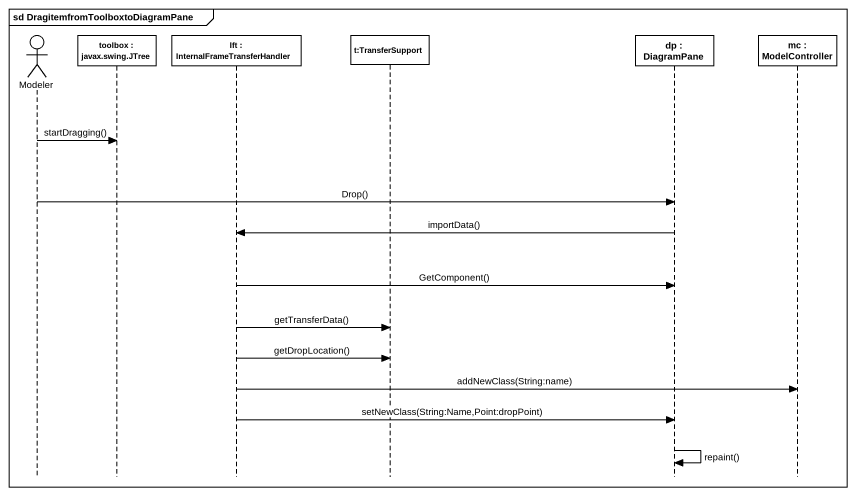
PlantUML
@startuml
mainframe sd DragitemfromToolboxtoDiagramPane
hide footbox
actor Modeler
participant "toolbox : javax.swing.JTree" as toolbox
participant "Ift : InternalFrameTransferHandler" as Ift
participant "t:TransferSupport" as t_TransferSupport
participant "dp : DiagramPane" as dp
participant "mc : ModelController" as mc

Modeler -> toolbox : startDragging()
Modeler -> dp : Drop()
dp -> Ift : importData()
Ift -> dp : GetComponent()
Ift -> t_TransferSupport : getTransferData()
Ift -> t_TransferSupport : getDropLocation()
Ift -> mc : addNewClass(String:name)
Ift -> dp : setNewClass(String:Name,Point:dropPoint)
dp -> dp : repaint()
@enduml
